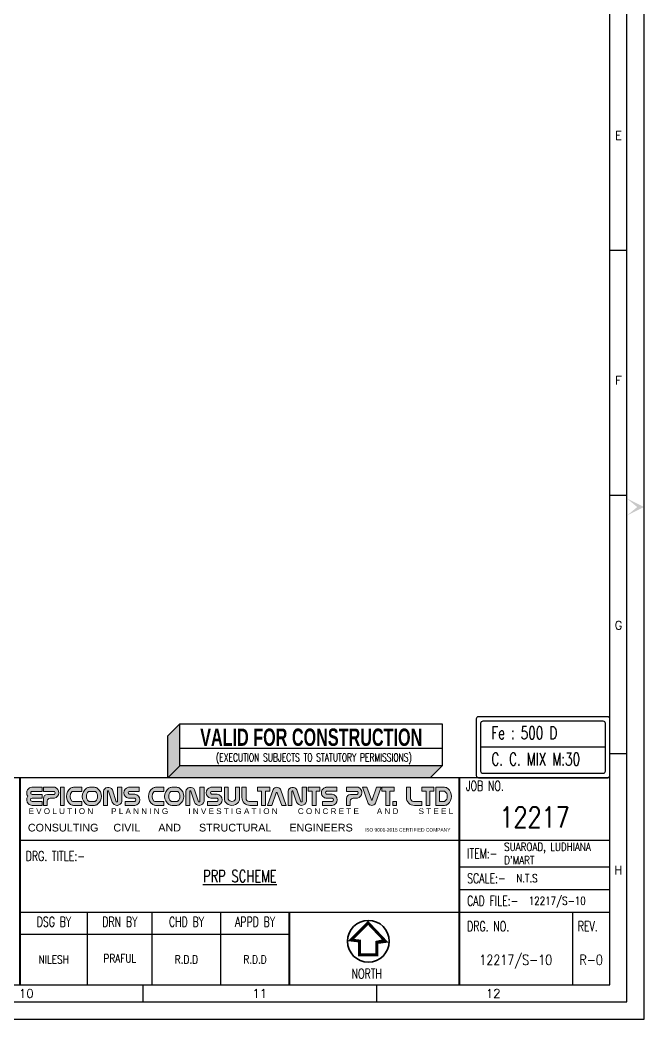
# Model space of a CAD drawing. Extents: x 345615 to 1272425, y -526289 to -156124.
# Drawn here: x 915720 to 943727, y -456493 to -411667 of the extents above; entities that cross this region are included whole.
import ezdxf
from ezdxf.enums import TextEntityAlignment as Align

# ---------------------------------------------------------------- set-up
doc = ezdxf.new("R2010")
doc.units = 0
doc.header["$LTSCALE"] = 500
doc.header["$MEASUREMENT"] = 0
doc.layers.add('00 ECPL LOGO', color=250, linetype='Continuous', lineweight=20)
for name, color, linetype in [('PNA', 10, 'Continuous'), ('S-BEAM NO', 3, 'Continuous'), ('S-TEXT', 2, 'Continuous'), ('S-TITIL', 6, 'Continuous'), ('SCH-LINE', 7, 'Continuous'), ('SCHEDULE LINE-1', 7, 'Continuous'), ('SHEET', 7, 'Continuous'), ('TEXT (SHEET)', 4, 'Continuous'), ('TITLE', 4, 'Continuous')]:
    doc.layers.add(name, color=color, linetype=linetype)
doc.styles.add('ROMANS', font='simplex.shx', dxfattribs={"width": 0.8, "height": 275, "bigfont": 'bigfont.shx'})
doc.styles.add('SEC. TEXT', font='arial.ttf', dxfattribs={"height": 180})
doc.styles.add('style2', font='GOTHICB.TTF')

# ---------------------------------------------------------------- blocks, each defined once
blk = doc.blocks.new('FOLDER')
at = {"layer": 'PNA'}
for points in [[(-1250.000000000007, 2500.000000000011), (-7.275957614183426e-12, 9.094947017729282e-12), (-7.275957614183426e-12, 1000.000000000013)], [(1249.999999999993, 2500.000000000011), (-7.275957614183426e-12, 1.091393642127514e-11), (-7.275957614183426e-12, 1000.000000000013)]]:
    blk.add_solid(points, dxfattribs=at)
blk = doc.blocks.new('zw$C05B')
at = {"layer": '00 ECPL LOGO'}
h = blk.add_hatch(color=7, dxfattribs=at)
h.dxf.hatch_style = 1
h.paths.add_polyline_path([(65392.51987826079, 6561.588618457434), (65392.51987826079, 6679.175238496158), (65098.94859230798, 6679.175238496158, 0.2616358707957879), (64975.55545557756, 6609.862402586383, 0.2858408379366701), (64977.36888699094, 6421.678168490529, 0.3449017254041466), (64998.79958610889, 6203.20891935454, 0.2049917351981788), (65103.32907420117, 6158.473711544764), (65392.51987826079, 6158.473711544764), (65392.51987826079, 6274.080807505525), (65110.44492171239, 6274.080807505525, -1), (65103.88434200687, 6367.335175376211), (65392.51987826079, 6367.335175376211), (65392.51987826079, 6473.492572454154), (65110.44492171239, 6473.492572454154, -1), (65108.5437067817, 6561.588618457434)])
h = blk.add_hatch(color=7, dxfattribs=at)
h.dxf.hatch_style = 1
h.paths.add_polyline_path([(65763.3266403703, 6679.175238496158), (65430.91108610621, 6679.175238496158), (65430.91108610621, 6561.588618457434), (65747.14366980689, 6561.588618457434, -0.4405445300967683), (65747.14366980689, 6473.492572454154), (65546.50373298582, 6473.492572454154, 0.4142135623730951), (65430.91108610621, 6357.899925574544), (65430.91108610621, 6158.473711544764), (65539.16359990882, 6158.473711544764), (65539.16359990882, 6280.640690216213, -0.4142135623730951), (65625.85808506934, 6367.335175376211), (65747.14366980689, 6367.335175376211, 0.7578110330704237)])
h.paths.add_polyline_path([(66033.29326715833, 6679.175238496158), (65920.28700575279, 6679.175238496158), (65920.28700575279, 6158.473711544764), (66033.29326715833, 6158.473711544764)])
h.paths.add_polyline_path([(66537.81182354689, 6679.175238496158), (66299.820405378, 6679.175238496158, 0.1542751128099965), (66216.77729826281, 6652.927552870009, 0.5196721722076539), (66216.77729834383, 6184.721397114045, 0.1542751126342965), (66299.820405378, 6158.473711544764), (66537.81182354689, 6158.473711544764), (66537.81182354689, 6274.080807505525), (66274.77722551941, 6274.080807505525, -0.210355668819247), (66253.46541231032, 6283.462044043583, -0.3887068919456219), (66253.46541250497, 6552.207382131252, -0.2103556662197497), (66274.77722551941, 6561.588618457434), (66537.81182354689, 6561.588618457434)])
h.paths.add_polyline_path([(66903.00905990135, 6679.175238496158), (66755.90835763048, 6679.175238496158, 0.1590184077039844), (66670.68990213796, 6651.369512976496, 0.5079685555607166), (66670.68990213796, 6186.27943706495, 0.1590184077039775), (66755.90835763048, 6158.473711544764), (66903.00905990135, 6158.473711544764, 0.1737914576711908), (66994.79227080848, 6191.369556254824, 0.4723113917507903), (66994.79227096774, 6646.279393654317, 0.1737914580408644)])
h.paths.add_polyline_path([(66913.15236518858, 6561.588618457434, -0.1850521213143653), (66932.46516773663, 6554.187419511669, -0.4458936489019866), (66932.46516773663, 6281.482006450882, -0.1850521213142943), (66913.15236518858, 6274.080807505525), (66749.71082621627, 6274.080807505525, -0.1850521213143657), (66730.39802366868, 6281.482006450882, -0.4458936489019796), (66730.39802366868, 6554.187419511669, -0.1850521213142969), (66749.71082621627, 6561.588618457434)], flags=16)
h.paths.add_polyline_path([(67419.32111821976, 6608.783582569566, 0.7234346587531432), (67165.0897709215, 6561.588618457434), (67165.0897709215, 6158.473711544764), (67277.2868837989, 6158.473711544764), (67277.2868837989, 6561.588618457434, -0.7234346587529217), (67305.79870830197, 6572.984278169111), (67412.43502260977, 6249.284906376852, 0.7240771278037909), (67696.57031219453, 6274.327287902823), (67696.57031219453, 6679.175238496158), (67567.51112195337, 6679.175238496158), (67567.51112195337, 6275.662055800087, -0.7556609249475357), (67532.82559276093, 6264.235598676489)])
h.paths.add_polyline_path([(68193.18522135261, 6679.175238496158), (67880.34817165276, 6679.175238496158, 0.8237132352941078), (67880.34817165276, 6364.763238982763), (68064.68954526447, 6364.763238982763, -0.7132718676577892), (68064.68954526447, 6274.080807505525), (67784.20398760948, 6274.080807505525), (67784.20398760948, 6158.473711544764), (68064.68954526447, 6158.473711544764, 0.9003086005635502), (68064.68954526447, 6481.540710493457), (67902.84539055172, 6481.540710493457, -0.7469314079422107), (67902.84539055172, 6561.588618457434), (68193.18522135261, 6561.588618457434)])
h = blk.add_hatch(color=7, dxfattribs=at)
h.dxf.hatch_style = 1
h.paths.add_polyline_path([(68903.50203642901, 6679.175238496158), (68665.5106182606, 6679.175238496158, 0.1542753947379089), (68582.4673809018, 6652.927461398183, 0.5196718187966388), (68582.4673809018, 6184.721488643088, 0.1542753947378824), (68665.5106182606, 6158.473711544764), (68903.50203642901, 6158.473711544764), (68903.50203642901, 6274.080807505525), (68640.50679071667, 6274.080807505525, -0.210931993460751), (68619.15194865502, 6283.509134317806, -0.3852776021417976), (68618.14335149899, 6551.999303283519, -0.2128946086899093), (68639.64386767522, 6561.588618457434), (68903.50203642901, 6561.588618457434)])
h.paths.add_polyline_path([(69368.55237548565, 6646.279327877332, 0.1737916426148752), (69276.76908444427, 6679.175238496158), (69129.66838217387, 6679.175238496158, 0.1590180554088046), (69044.45008705556, 6651.369630102883, 0.5079689893301759), (69044.45008703228, 6186.279319955851, 0.1590180554609724), (69129.66838217387, 6158.473711544764), (69276.76908444427, 6158.473711544764, 0.1737916426149141), (69368.55237548565, 6191.369622162776, 0.4723111765146373)])
h.paths.add_polyline_path([(69286.91238973197, 6561.588618457434, -0.1850527108791211), (69306.22524129646, 6554.187375475769, -0.4458934349517053), (69306.22524060076, 6281.482049862505, -0.1850527025092473), (69286.91238973197, 6274.080807505525), (69123.47085076012, 6274.080807505525, -0.1850527037449687), (69104.15799978841, 6281.482049954706, -0.4458934353954175), (69104.1579994997, 6554.187375749345, -0.1850527072153554), (69123.47085076012, 6561.588618457434)], flags=16)
h.paths.add_polyline_path([(69536.34287993517, 6561.588618457434), (69536.34287993517, 6158.473711544764), (69648.53999281302, 6158.473711544764), (69648.53999281302, 6561.588618457434, -0.4368608131132649), (69664.91054999223, 6578.752380022896, -0.3197383771048161), (69678.42173763737, 6568.825822860352), (69783.68813162297, 6249.284906376852, 0.7240771278037909), (70067.82342120819, 6274.327287902823), (70067.82342120819, 6679.175238496158), (69938.76423096703, 6679.175238496158), (69938.76423096703, 6275.662055800087, -0.7556609249475357), (69904.07870177506, 6264.235598676489), (69790.57422723295, 6608.783582569566, 0.723434658753143)])
h.paths.add_polyline_path([(70568.67191105895, 6679.175238496158), (70255.8348613591, 6679.175238496158, 0.8237132352941078), (70255.8348613591, 6364.763238982763), (70440.17623497033, 6364.763238982763, -0.7132718676577892), (70440.17623497033, 6274.080807505525), (70159.6906773164, 6274.080807505525), (70159.6906773164, 6158.473711544764), (70440.17623497033, 6158.473711544764, 0.9003086005635502), (70440.17623497033, 6481.540710493457), (70278.33208025759, 6481.540710493457, -0.7469314079422107), (70278.33208025759, 6561.588618457434), (70568.67191105895, 6561.588618457434)])
h.paths.add_polyline_path([(70762.15955285449, 6679.175238496158), (70650.00578721846, 6679.175238496158), (70650.00578721846, 6339.156359531567, 0.1601061359490621), (70678.17413431732, 6253.443590820534, 0.5053025798314036), (71054.06724496605, 6253.443590820534, 0.160106135949047), (71082.23559206491, 6339.156359531567), (71082.23559206491, 6679.175238496158), (70973.08723524911, 6679.175238496158), (70973.08723524911, 6339.607389205485, -0.6213179887655872), (70762.15955285449, 6339.607389205485)])
h.paths.add_polyline_path([(71273.03570482181, 6679.175238496158), (71155.08785776095, 6679.175238496158), (71155.08785776095, 6389.659005304682, 0.4142135623730951), (71386.2731515211, 6158.473711544764), (71605.09003206389, 6158.473711544764), (71605.09003206389, 6274.080807505525), (71359.73018998047, 6274.080807505525, -0.4142135623730951), (71273.03570482181, 6360.775292665581)])
h.paths.add_polyline_path([(71962.31465816591, 6679.175238496158), (71605.09003206389, 6679.175238496158), (71605.09003206389, 6564.391740144347), (71721.43403114984, 6564.391740144347), (71721.43403114984, 6158.473711544764), (71834.15131093783, 6158.473711544764), (71834.15131093783, 6564.391740144347), (71962.31465816591, 6564.391740144347)])
h.paths.add_polyline_path([(72267.60202492867, 6625.259622672806, 0.5392113691825711), (72055.25059134455, 6618.459759522462), (71889.04336912511, 6158.473711544764), (72019.98093987908, 6158.473711544764), (72143.95995119913, 6519.652436511707, -0.7086169242701768), (72171.22402624646, 6519.847788018873), (72301.0878080097, 6158.473711544764), (72426.34688998526, 6158.473711544764)])
h.paths.add_polyline_path([(72739.64607983828, 6608.783582569566, 0.7234346587531455), (72485.41473254003, 6561.588618457434), (72485.41473254003, 6158.473711544764), (72597.61184541881, 6158.473711544764), (72597.61184541881, 6561.588618457434, -0.7234346587541342), (72626.12366992049, 6572.984278169111), (72732.75998422923, 6249.284906376852, 0.7240771278038776), (73016.89527381305, 6274.327287902823), (73016.89527381305, 6679.175238496158), (72887.83608357189, 6679.175238496158), (72887.83608357189, 6275.662055800087, -0.755660924947765), (72853.15055437945, 6264.235598676489)])
h.paths.add_polyline_path([(73403.62492303085, 6679.175238496158), (73062.97339267563, 6679.175238496158), (73062.97339267563, 6564.391740144347), (73179.31739176065, 6564.391740144347), (73179.31739176065, 6158.473711544764), (73292.03467154875, 6158.473711544764), (73292.03467154875, 6564.391740144347), (73403.62492303085, 6564.391740144347)])
h.paths.add_polyline_path([(73887.91476621618, 6679.17522851692), (73596.58004041295, 6679.17522851692, 0.1575684330512956), (73512.02316407766, 6651.849809151376, 0.5115319395077659), (73512.02302128915, 6392.088751418807, 0.1575687150537786), (73596.58002658468, 6364.763238982763), (73759.41909012664, 6364.763229003176, -0.7132718676577892), (73759.41909012664, 6274.08079752617), (73478.93353247363, 6274.08079752617), (73478.93353247363, 6158.473711544764), (73759.41918497765, 6158.473711544764, 0.9003083347794477), (73759.41909012664, 6481.540700513753), (73603.52745846566, 6481.540700513753), (73597.57493541483, 6481.540700513753, -0.7222040061934756), (73597.57496554311, 6564.391740144347), (73887.91476621618, 6564.391740144347)])
h = blk.add_hatch(color=7, dxfattribs=at)
h.dxf.hatch_style = 1
h.paths.add_polyline_path([(74503.66234706435, 6679.175238496158), (74171.24679279886, 6679.175238496158), (74171.24679279886, 6561.588618457434), (74474.00234391866, 6561.588618457434, -0.2704442398320413), (74499.16226110794, 6546.906022777606, -0.2629701555815113), (74499.16226109304, 6488.175168109126, -0.2704442395604956), (74474.00234391866, 6473.492572454154), (74286.8394396794, 6473.492572454154, 0.4142135623730951), (74171.24679279886, 6357.899925574544), (74171.24679279886, 6158.473711544764), (74279.4993066024, 6158.473711544764), (74279.4993066024, 6280.640690216213, -0.4142135623730951), (74366.193791762, 6367.335175376211), (74487.47937650047, 6367.335175376211, 0.7578110330704237)])
h.paths.add_polyline_path([(74756.87431068067, 6679.175238496158), (74631.61522870511, 6679.175238496158), (74790.36009376077, 6212.38932736835, 0.5392113691825723), (75002.7115273457, 6219.189190518809), (75168.91874956526, 6679.175238496158), (75037.98117881222, 6679.175238496158), (74914.00216749124, 6317.996513529331, -0.70861692427021), (74886.7380924439, 6317.801162021817)])
h.paths.add_polyline_path([(75546.76316796802, 6679.175238496158), (75189.53854186554, 6679.175238496158), (75189.53854186554, 6564.391740144347), (75305.88254095148, 6564.391740144347), (75305.88254095148, 6158.473711544764), (75418.59982074052, 6158.473711544764), (75418.59982074052, 6564.391740144347), (75546.76316796802, 6564.391740144347)])
h.paths.add_polyline_path([(76014.14036200522, 6679.175238496158), (75896.19251494575, 6679.175238496158), (75896.19251494575, 6389.659005304682, 0.4142135623730951), (76127.37780870497, 6158.473711544764), (76346.19468924869, 6158.473711544764), (76346.19468924869, 6274.080807505525), (76100.83484716527, 6274.080807505525, -0.4142135623730951), (76014.14036200522, 6360.775292665581)])
h.paths.add_polyline_path([(75610.14406116027, 6274.080807505525), (75503.52429349488, 6274.080807505525), (75503.52429349488, 6158.473711544764), (75610.14406116027, 6158.473711544764)])
h = blk.add_hatch(color=7, dxfattribs=at)
h.dxf.hatch_style = 1
h.paths.add_polyline_path([(76345.96350395586, 6679.175238496158), (76345.96350395586, 6564.391740144347), (76462.30750304041, 6564.391740144347), (76462.30750304041, 6158.473711544764), (76575.02478282899, 6158.473711544764), (76575.02478282899, 6564.391740144347), (76686.61503431015, 6564.391740144347), (76686.61503431015, 6679.175238496158)])
h.paths.add_polyline_path([(76742.69191712793, 6679.175238496158), (76742.69191712793, 6158.473711544764), (76998.00607090862, 6158.473711544764, 0.189445747908787), (77096.38107849797, 6197.13469612773, 0.4357543011908771), (77096.38107849797, 6640.514253913425, 0.1894457479087427), (76998.00607090862, 6679.175238496158)])
h.paths.add_polyline_path([(77000.63690864015, 6564.391740144347, -0.5191120844117068), (77000.63690864015, 6274.080807505525), (76852.63497339177, 6274.080807505525), (76852.63497339177, 6564.391740144347)], flags=16)
at = {"color": 1}
for p, q in [((81764.6663287878, 6956.756659291335), (1967.862005505711, 6956.756659291335)), ((64767.97270256514, 5157.411691630492), (81764.6663287878, 5157.411691630492)), ((64767.97270256514, 3083.16679835465), (81764.6663287878, 3083.16679835465)), ((64767.97270256514, 2450.607426197967), (72521.96851780964, 2450.607426197967))]:
    blk.add_line(p, q, dxfattribs=at)
at = {"color": 5, "linetype": 'ByBlock', "lineweight": -2}
for p, q in [((77437.09936268348, 4382.693719442817), (81764.6663287878, 4382.693719442817)), ((77437.09936268348, 3732.930258898647), (81764.6663287878, 3732.930258898647)), ((66701.19292868813, 983.9310027507017), (66701.19292868813, 3083.16679835465)), ((68566.9768570941, 983.9310027507017), (68566.9768570941, 3083.16679835465)), ((70544.4726874521, 983.9310027507017), (70544.4726874521, 3083.16679835465)), ((80681.65368164051, 3083.16679835465), (80681.65368164051, 983.9310027507017))]:
    blk.add_line(p, q, dxfattribs=at)
blk.add_line((72521.96851780964, 983.9310027507017), (72521.96851780964, 3083.16679835465))
at = {"flags": 128}
blk.add_lwpolyline([(0, -1.746229827404022e-10), (82748.5973315374, -1.746229827404022e-10), (82748.5973315374, 58210.08807497431), (0, 58210.08807497431)], close=True, dxfattribs=at)
at = {"color": 1, "const_width": 56.61238749729356}
for points in [[(64753.91919992585, 983.9310027507017), (64753.91919992585, 6956.756659291335)], [(77419.21814646712, 983.9310027507017), (77419.21814646712, 6956.756659291335)], [(72521.96851780964, 983.9310027507017), (72521.96851780964, 3083.16679835465)]]:
    blk.add_lwpolyline(points, dxfattribs=at)
at = {"layer": '00 ECPL LOGO', "color": 7}
for p, q in [((65392.51987826079, 6679.175238496158), (65098.94859230798, 6679.175238496158)), ((65392.51987826079, 6561.588618457434), (65392.51987826079, 6679.175238496158)), ((65763.3266403703, 6679.175238496158), (65430.91108610621, 6679.175238496158)), ((65430.91108610621, 6679.175238496158), (65430.91108610621, 6561.588618457434)), ((65920.28700575279, 6679.175238496158), (66033.29326715833, 6679.175238496158)), ((65920.28700575279, 6679.175238496158), (65920.28700575279, 6158.473711544764)), ((66033.29326715833, 6679.175238496158), (66033.29326715833, 6158.473711544764)), ((66299.820405378, 6679.175238496158), (66537.81182354689, 6679.175238496158)), ((66537.81182354689, 6561.588618457434), (66537.81182354689, 6679.175238496158)), ((66755.90835763048, 6679.175238496158), (66903.00905990135, 6679.175238496158)), ((67567.51112195337, 6679.175238496158), (67696.57031219453, 6679.175238496158)), ((67696.57031219453, 6679.175238496158), (67567.51112195337, 6679.175238496158)), ((67567.51112195337, 6679.175238496158), (67567.51112195337, 6274.080807505525)), ((67696.57031219453, 6679.175238496158), (67696.57031219453, 6274.080807505525)), ((67880.34817165276, 6679.175238496158), (68193.18522135261, 6679.175238496158)), ((68193.18522135261, 6679.175238496158), (67880.34817165276, 6679.175238496158)), ((68193.18522135261, 6561.588618457434), (68193.18522135261, 6679.175238496158)), ((68903.50203642901, 6679.175238496158), (68665.5106182606, 6679.175238496158)), ((68903.50203642901, 6561.588618457434), (68903.50203642901, 6679.175238496158)), ((69129.66838217387, 6679.175238496158), (69276.76908444427, 6679.175238496158)), ((69938.76423096703, 6679.175238496158), (70067.82342120819, 6679.175238496158)), ((69938.76423096703, 6679.175238496158), (70067.82342120819, 6679.175238496158)), ((70067.82342120819, 6679.175238496158), (69938.76423096703, 6679.175238496158)), ((69938.76423096703, 6679.175238496158), (69938.76423096703, 6274.080807505525)), ((70067.82342120819, 6679.175238496158), (70067.82342120819, 6274.327287902823)), ((70255.8348613591, 6679.175238496158), (70568.67191105895, 6679.175238496158)), ((70255.8348613591, 6679.175238496158), (70568.67191105895, 6679.175238496158)), ((70568.67191105895, 6679.175238496158), (70255.8348613591, 6679.175238496158)), ((70568.67191105895, 6561.588618457434), (70568.67191105895, 6679.175238496158)), ((70650.00578721846, 6679.175238496158), (70762.15955285449, 6679.175238496158)), ((70762.15955285449, 6679.175238496158), (70650.00578721846, 6679.175238496158)), ((70650.00578721846, 6679.175238496158), (70650.00578721846, 6339.156359531567)), ((70762.15955285449, 6679.175238496158), (70762.15955285449, 6339.607389205485)), ((70973.08723524911, 6679.175238496158), (71082.23559206491, 6679.175238496158)), ((71082.23559206491, 6679.175238496158), (70973.08723524911, 6679.175238496158)), ((70973.08723524911, 6679.175238496158), (70973.08723524911, 6339.607389205485)), ((71082.23559206491, 6679.175238496158), (71082.23559206491, 6339.156359531567)), ((71155.08785776095, 6679.175238496158), (71273.03570482181, 6679.175238496158)), ((71273.03570482181, 6679.175238496158), (71155.08785776095, 6679.175238496158)), ((71155.08785776095, 6389.659005304391), (71155.08785776095, 6679.175238496158)), ((71273.03570482181, 6360.775292665581), (71273.03570482181, 6679.175238496158)), ((71605.09003206389, 6679.175238496158), (71962.31465816591, 6679.175238496158)), ((71962.31465816591, 6679.175238496158), (71605.09003206389, 6679.175238496158)), ((71605.09003206389, 6679.175238496158), (71605.09003206389, 6564.391740144347)), ((71962.31465816591, 6679.175238496158), (71962.31465816591, 6564.391740144347)), ((72426.34688998526, 6158.473711544764), (72267.60202492867, 6625.259622672806)), ((72887.83608357189, 6679.175238496158), (73016.89527381305, 6679.175238496158)), ((72887.83608357189, 6679.175238496158), (73016.89527381305, 6679.175238496158)), ((73016.89527381305, 6679.175238496158), (72887.83608357189, 6679.175238496158)), ((72887.83608357189, 6679.175238496158), (73016.89527381305, 6679.175238496158)), ((72887.83608357189, 6679.175238496158), (72887.83608357189, 6274.080807505525)), ((73016.89527381305, 6679.175238496158), (73016.89527381305, 6274.080807505525)), ((73062.97339267563, 6679.175238496158), (73403.62492303085, 6679.175238496158)), ((73403.62492303085, 6679.175238496158), (73062.97339267563, 6679.175238496158)), ((73062.97339267563, 6679.175238496158), (73403.62492303085, 6679.175238496158)), ((73062.97339267563, 6679.175238496158), (73403.62492303085, 6679.175238496158)), ((73403.62492303085, 6679.175238496158), (73062.97339267563, 6679.175238496158)), ((73062.97339267563, 6679.175238496158), (73062.97339267563, 6564.391740144347)), ((73403.62492303085, 6679.175238496158), (73403.62492303085, 6564.391740144347)), ((73575.07771651493, 6679.17522851692), (73887.91476621618, 6679.17522851692)), ((73575.07771651493, 6679.17522851692), (73887.91476621618, 6679.17522851692)), ((73887.91476621618, 6679.17522851692), (73596.58004041295, 6679.17522851692)), ((73887.91476621618, 6561.588608478021), (73887.91476621618, 6679.17522851692)), ((74503.66234706435, 6679.175238496158), (74171.24679279886, 6679.175238496158)), ((74171.24679279886, 6679.175238496158), (74171.24679279886, 6561.588618457434)), ((74756.87431068067, 6679.175238496158), (74631.61522870511, 6679.175238496158)), ((74756.87431068067, 6679.175238496158), (74631.61522870511, 6679.175238496158)), ((74631.61522870511, 6679.175238496158), (74790.36009376077, 6212.38932736835)), ((74756.87431068067, 6679.175238496158), (74886.7380924439, 6317.801162021817)), ((75037.98117881222, 6679.175238496158), (74914.00216749124, 6317.996513529331)), ((75168.91874956526, 6679.175238496158), (75002.7115273457, 6219.189190518809)), ((75168.91874956526, 6679.175238496158), (75037.98117881222, 6679.175238496158)), ((75095.64746052388, 6679.175238496158), (75037.98117881222, 6679.175238496158)), ((75168.91874956526, 6679.175238496158), (75037.98117881222, 6679.175238496158)), ((75189.53854186554, 6679.175238496158), (75546.76316796802, 6679.175238496158)), ((75546.76316796802, 6679.175238496158), (75189.53854186554, 6679.175238496158)), ((75189.53854186554, 6679.175238496158), (75546.76316796802, 6679.175238496158)), ((75189.53854186554, 6679.175238496158), (75546.76316796802, 6679.175238496158)), ((75189.53854186554, 6679.175238496158), (75546.76316796802, 6679.175238496158)), ((75189.53854186554, 6679.175238496158), (75189.53854186554, 6564.391740144347)), ((75546.76316796802, 6679.175238496158), (75546.76316796802, 6564.391740144347)), ((75896.19251494575, 6679.175238496158), (76014.14036200522, 6679.175238496158)), ((76014.14036200522, 6679.175238496158), (75896.19251494575, 6679.175238496158)), ((75896.19251494575, 6389.659005304391), (75896.19251494575, 6679.175238496158)), ((76014.14036200522, 6360.775292665581), (76014.14036200522, 6679.175238496158)), ((76345.96350395586, 6679.175238496158), (76686.61503431015, 6679.175238496158)), ((76686.61503431015, 6679.175238496158), (76345.96350395586, 6679.175238496158)), ((76345.96350395586, 6679.175238496158), (76345.96350395586, 6564.391740144347)), ((76686.61503431015, 6679.175238496158), (76686.61503431015, 6564.391740144347)), ((76742.69191712793, 6679.175238496158), (76998.00607090862, 6679.175238496158)), ((76742.69191712793, 6679.175238496158), (76742.69191712793, 6158.473711544764)), ((65103.88434200687, 6367.335175375803), (65392.51987826079, 6367.335175375803)), ((65110.44492171239, 6561.588618457434), (65392.51987826079, 6561.588618457434)), ((65392.51987826079, 6473.492572454154), (65110.44492171239, 6473.492572454154)), ((65392.51987826079, 6367.335175375803), (65392.51987826079, 6473.492572454154)), ((65747.14366980689, 6561.588618457434), (65430.91108610621, 6561.588618457434)), ((65430.91108610621, 6357.899925574544), (65430.91108610621, 6158.473711544764)), ((65747.14366980689, 6473.492572454154), (65546.50373298582, 6473.492572454154)), ((65625.85808506934, 6367.335175375803), (65747.14366980689, 6367.335175375803)), ((66274.77722551941, 6561.588618457434), (66537.81182354689, 6561.588618457434)), ((66749.71082621627, 6561.588618457434), (66913.15236518858, 6561.588618457434)), ((67165.0897709215, 6561.588618457434), (67165.0897709215, 6158.473711544764)), ((67277.2868837989, 6561.588618457434), (67277.2868837989, 6158.473711544764)), ((67305.79870830197, 6572.984278169111), (67412.43502260977, 6249.284906376852)), ((67419.32111821976, 6608.783582569566), (67532.82559276093, 6264.235598676489)), ((67696.51251587085, 6561.588618457434), (67696.57031219453, 6561.588618457434)), ((68064.68954526447, 6364.763238982763), (67880.34817165276, 6364.763238982763)), ((67902.84539055172, 6561.588618457434), (68193.18522135261, 6561.588618457434)), ((68064.68954526447, 6481.540710493457), (67902.84539055172, 6481.540710493457)), ((68639.64386767522, 6561.588618457434), (68903.50203642901, 6561.588618457434)), ((69123.47085076012, 6561.588618457434), (69286.91238973197, 6561.588618457434)), ((69536.34287993517, 6561.588618457434), (69536.34287993517, 6158.473711544764)), ((69648.53999281302, 6561.588618457434), (69648.53999281302, 6158.473711544764)), ((69678.42173763737, 6568.825822860352), (69783.68813162297, 6249.284906376852)), ((69790.57422723295, 6608.783582569566), (69904.07870177506, 6264.235598676489)), ((70067.76562488545, 6561.588618457434), (70067.82342120819, 6561.588618457434)), ((70440.17623497033, 6364.763238982763), (70255.8348613591, 6364.763238982763)), ((70278.33208025759, 6561.588618457434), (70568.67191105895, 6561.588618457434)), ((70440.17623497033, 6481.540710493457), (70278.33208025759, 6481.540710493457)), ((71605.09003206389, 6564.391740144347), (71721.43403114984, 6564.391740144347)), ((71721.43403114984, 6158.473711544764), (71721.43403114984, 6564.391740144347)), ((71834.15131093783, 6158.473711544764), (71834.15131093783, 6564.391740144347)), ((71834.15131093783, 6564.391740144347), (71962.31465816591, 6564.391740144347)), ((71889.04336912511, 6158.473711544764), (72055.25059134455, 6618.459759522462)), ((72019.98093987908, 6158.473711544764), (72143.95995119913, 6519.652436511475)), ((72301.0878080097, 6158.473711544764), (72171.22402624646, 6519.847788018873)), ((72485.41473254003, 6561.588618457434), (72485.41473254003, 6158.473711544764)), ((72597.61184541881, 6561.588618457434), (72597.61184541881, 6158.473711544764)), ((72626.12366992049, 6572.984278169111), (72732.75998422923, 6249.284906376852)), ((72739.64607983828, 6608.783582569566), (72853.15055437945, 6264.235598676489)), ((73016.83747749077, 6561.588618457434), (73016.89527381305, 6561.588618457434)), ((73062.97339267563, 6564.391740144347), (73179.31739176065, 6564.391740144347)), ((73062.97339267563, 6564.391740144347), (73179.31739176065, 6564.391740144347)), ((73179.31739176065, 6158.473711544764), (73179.31739176065, 6564.391740144347)), ((73292.03467154875, 6158.473711544764), (73292.03467154875, 6564.391740144347)), ((73292.03467154875, 6564.391740144347), (73403.62492303085, 6564.391740144347)), ((73292.03467154875, 6564.391740144347), (73403.62492303085, 6564.391740144347)), ((73759.41909012664, 6364.763229003176), (73575.07771651493, 6364.763229003176)), ((73596.58002658468, 6364.763238982763), (73746.97843150701, 6364.763238982763)), ((73597.57493541483, 6564.391740144347), (73887.91476621618, 6564.391740144347)), ((73759.41909012664, 6481.540700513753), (73597.57493541483, 6481.540700513753)), ((73603.52745846566, 6481.540700513753), (73759.41909012664, 6481.540700513753)), ((74474.00234391866, 6561.588618457434), (74171.24679279886, 6561.588618457434)), ((74171.24679279886, 6357.899925574544), (74171.24679279886, 6158.473711544764)), ((74474.00234391866, 6473.492572454154), (74286.8394396794, 6473.492572454154)), ((74366.193791762, 6367.335175375803), (74487.47937650047, 6367.335175375803)), ((75189.53854186554, 6564.391740144347), (75305.88254095148, 6564.391740144347)), ((75189.53854186554, 6564.391740144347), (75305.88254095148, 6564.391740144347)), ((75305.88254095148, 6158.473711544764), (75305.88254095148, 6564.391740144347)), ((75418.59982074052, 6158.473711544764), (75418.59982074052, 6564.391740144347)), ((75418.59982074052, 6564.391740144347), (75546.76316796802, 6564.391740144347)), ((75418.59982074052, 6564.391740144347), (75546.76316796802, 6564.391740144347)), ((76345.96350395586, 6564.391740144347), (76462.30750304041, 6564.391740144347)), ((76462.30750304041, 6564.391740144347), (76345.96350395586, 6564.391740144347)), ((76462.30750304041, 6158.473711544764), (76462.30750304041, 6564.391740144347)), ((76575.02478282899, 6158.473711544764), (76575.02478282899, 6564.391740144347)), ((76575.02478282899, 6564.391740144347), (76686.61503431015, 6564.391740144347)), ((76575.02478282899, 6564.391740144347), (76686.61503431015, 6564.391740144347)), ((76686.61503431015, 6564.391740144347), (76575.02478282899, 6564.391740144347)), ((76852.63497339177, 6564.391740144347), (76852.63497339177, 6274.080807505525)), ((76852.63497339177, 6564.391740144347), (76991.03787299618, 6564.391740144347)), ((65103.32907420117, 6158.473711544764), (65392.51987826079, 6158.473711544764)), ((65392.51987826079, 6274.080807505525), (65103.88434200687, 6274.080807505525)), ((65392.51987826079, 6158.473711544764), (65392.51987826079, 6274.080807505525)), ((65430.91108610621, 6158.473711544764), (65539.16359990882, 6158.473711544764)), ((65539.16359990882, 6280.640690216213), (65539.16359990882, 6158.473711544764)), ((65920.28700575279, 6158.473711544764), (66033.29326715833, 6158.473711544764)), ((66274.77722551941, 6274.080807505525), (66537.81182354689, 6274.080807505525)), ((66299.820405378, 6158.473711544764), (66537.81182354689, 6158.473711544764)), ((66537.81182354689, 6158.473711544764), (66537.81182354689, 6274.080807505525)), ((66749.71082621627, 6274.080807505525), (66913.15236518858, 6274.080807505525)), ((66903.00905990135, 6158.473711544764), (66755.90835763048, 6158.473711544764)), ((67165.0897709215, 6158.473711544764), (67277.2868837989, 6158.473711544764)), ((67544.5092854104, 6158.473711544764), (67567.51112195337, 6158.473711544764)), ((67567.51112195337, 6159.338104793162), (67567.51112195337, 6158.473711544764)), ((67696.51251587085, 6274.080807505525), (67696.57031219453, 6274.080807505525)), ((67784.20398760948, 6158.473711544764), (67784.20398760948, 6274.080807505525)), ((67784.20398760948, 6274.080807505525), (68064.68954526447, 6274.080807505525)), ((67784.20398760948, 6158.473711544764), (68064.68954526447, 6158.473711544764)), ((67784.20398760948, 6158.473711544764), (68064.68954526447, 6158.473711544764)), ((68640.50679071667, 6274.080807505525), (68903.50203642901, 6274.080807505525)), ((68665.5106182606, 6158.473711544764), (68903.50203642901, 6158.473711544764)), ((68903.50203642901, 6158.473711544764), (68903.50203642901, 6274.080807505525)), ((69123.47085076012, 6274.080807505525), (69286.91238973197, 6274.080807505525)), ((69129.66838217387, 6158.473711544764), (69276.76908444427, 6158.473711544764)), ((69536.34287993517, 6158.473711544764), (69648.53999281302, 6158.473711544764)), ((69536.34287993517, 6158.473711544764), (69648.53999281302, 6158.473711544764)), ((69536.34287993517, 6158.473711544764), (69648.53999281302, 6158.473711544764)), ((70159.6906773164, 6158.473711544764), (70159.6906773164, 6274.080807505525)), ((70159.6906773164, 6274.080807505525), (70440.17623497033, 6274.080807505525)), ((70159.6906773164, 6274.080807505525), (70440.17623497033, 6274.080807505525)), ((70159.6906773164, 6158.473711544764), (70440.17623497033, 6158.473711544764)), ((70159.6906773164, 6158.473711544764), (70440.17623497033, 6158.473711544764)), ((70159.6906773164, 6158.473711544764), (70440.17623497033, 6158.473711544764)), ((71359.73018998047, 6274.080807505525), (71605.09003206389, 6274.080807505525)), ((71386.2731515211, 6158.473711544764), (71605.09003206389, 6158.473711544764)), ((71386.2731515211, 6158.473711544764), (71605.09003206389, 6158.473711544764)), ((71605.09003206389, 6274.080807505525), (71605.09003206389, 6158.473711544764)), ((71721.43403114984, 6158.473711544764), (71834.15131093783, 6158.473711544764)), ((71721.43403114984, 6158.473711544764), (71834.15131093783, 6158.473711544764)), ((71889.04336912511, 6158.473711544764), (72019.98093987908, 6158.473711544764)), ((71962.31465816591, 6158.473711544764), (72019.98093987908, 6158.473711544764)), ((72301.0878080097, 6158.473711544764), (72426.34688998526, 6158.473711544764)), ((72301.0878080097, 6158.473711544764), (72426.34688998526, 6158.473711544764)), ((72485.41473254003, 6158.473711544764), (72597.61184541881, 6158.473711544764)), ((72485.41473254003, 6158.473711544764), (72597.61184541881, 6158.473711544764)), ((72485.41473254003, 6158.473711544764), (72597.61184541881, 6158.473711544764)), ((73016.83747749077, 6274.080807505525), (73016.89527381305, 6274.080807505525)), ((73179.31739176065, 6158.473711544764), (73292.03467154875, 6158.473711544764)), ((73179.31739176065, 6158.473711544764), (73292.03467154875, 6158.473711544764)), ((73179.31739176065, 6158.473711544764), (73292.03467154875, 6158.473711544764)), ((73179.31739176065, 6158.473711544764), (73292.03467154875, 6158.473711544764)), ((73478.93353247363, 6158.47370156541), (73478.93353247363, 6274.080797525821)), ((73478.93353247363, 6274.080797525821), (73759.41909012664, 6274.080797525821)), ((73478.93353247363, 6274.080797525821), (73759.41909012664, 6274.080797525821)), ((73478.93353247363, 6274.080807505525), (73759.4191191066, 6274.080807505525)), ((73478.93353247363, 6158.47370156541), (73759.41909012664, 6158.47370156541)), ((73478.93353247363, 6158.47370156541), (73759.41909012664, 6158.47370156541)), ((73478.93353247363, 6158.47370156541), (73759.41909012664, 6158.47370156541)), ((73478.93353247363, 6158.473711544764), (73759.41918497765, 6158.473711544764)), ((73478.93353247363, 6158.473711544764), (73759.41918497765, 6158.473711544764)), ((74171.24679279886, 6158.473711544764), (74279.4993066024, 6158.473711544764)), ((74279.4993066024, 6280.640690216213), (74279.4993066024, 6158.473711544764)), ((75305.88254095148, 6158.473711544764), (75418.59982074052, 6158.473711544764)), ((75305.88254095148, 6158.473711544764), (75418.59982074052, 6158.473711544764)), ((75305.88254095148, 6158.473711544764), (75418.59982074052, 6158.473711544764)), ((76100.83484716527, 6274.080807505525), (76346.19468924869, 6274.080807505525)), ((76127.37780870497, 6158.473711544764), (76346.19468924869, 6158.473711544764)), ((76127.37780870497, 6158.473711544764), (76346.19468924869, 6158.473711544764)), ((76346.19468924869, 6274.080807505525), (76346.19468924869, 6158.473711544764)), ((76462.30750304041, 6158.473711544764), (76575.02478282899, 6158.473711544764)), ((76462.30750304041, 6158.473711544764), (76575.02478282899, 6158.473711544764)), ((76462.30750304041, 6158.473711544764), (76575.02478282899, 6158.473711544764)), ((76462.30750304041, 6158.473711544764), (76575.02478282899, 6158.473711544764)), ((76479.212927646, 6158.473711544764), (76575.02478282899, 6158.473711544764)), ((76479.212927646, 6158.473711544764), (76575.02478282899, 6158.473711544764)), ((76479.212927646, 6158.473711544764), (76575.02478282899, 6158.473711544764)), ((76479.212927646, 6158.473711544764), (76575.02478282899, 6158.473711544764)), ((76742.69191712793, 6158.473711544764), (76998.00607090862, 6158.473711544764)), ((76852.63497339177, 6274.080807505525), (76991.03787299618, 6274.080807505525))]:
    blk.add_line(p, q, dxfattribs=at)
blk.add_lwpolyline([(75503.52429349488, 6274.080807505525), (75610.14406116027, 6274.080807505525), (75610.14406116027, 6158.473711544764), (75503.52429349488, 6158.473711544764)], close=True, dxfattribs=at)
for centre, radius, start, end in [((65098.94859230798, 6534.684429896122), 144.4908085999032, 90, 148.6479732789506), ((65711.43884367635, 6525.528020798578), 162.1721645413569, 282.7187938524193, 71.3397959751946), ((66381.18998471787, 6418.824475020869), 286.0695414160286, 125.08074311479, 234.91925688521), ((66299.820405378, 6534.684429896122), 144.4908085999032, 90, 125.08074311479), ((66840.5241983817, 6418.824475020869), 287.9598632767761, 126.1417248617169, 233.8582751382831), ((66755.90835763048, 6534.684429896122), 144.4908085999032, 90, 126.1417248617169), ((66903.00905990135, 6534.684429896122), 144.4908085999032, 50.56377908219961, 90), ((66807.71789381141, 6418.824475020869), 294.503926288719, 309.4362209178004, 50.56377908219961), ((67299.97916529002, 6543.310372260981), 136.1221620350759, 28.74999001501651, 172.2831131457912), ((67911.02703990368, 6521.969238739344), 160.1715309181313, 101.0425293526381, 258.9574706473619), ((68746.88019760093, 6418.824475020869), 286.0695414160286, 125.08074311479, 234.91925688521), ((68665.5106182606, 6534.684429896122), 144.4908085999032, 90, 125.08074311479), ((69214.28422292508, 6418.824475020869), 287.9598632767761, 126.1417248617169, 233.8582751382831), ((69129.66838217387, 6534.684429896122), 144.4908085999032, 90, 126.1417248617169), ((69276.76908444427, 6534.684429896122), 144.4908085999032, 50.56377908219961, 90), ((69181.4779183548, 6418.824475020869), 294.503926288719, 309.4362209178004, 50.56377908219961), ((69671.23227430321, 6543.310372260981), 136.1221620350759, 28.74999001501651, 172.2831131457912), ((70286.51372960955, 6521.969238739344), 160.1715309181313, 101.0425293526381, 258.9574706473619), ((72163.66235632217, 6552.030633178656), 127.1453483709266, 35.16598239304257, 148.502185918028), ((72620.30412690854, 6543.310372260981), 136.1221620350759, 28.74999001501651, 172.2831131457912), ((73605.75658476586, 6521.969228759874), 160.1715309181313, 125.8179567662391, 234.1819807765391), ((73596.58004041295, 6534.684419917292), 144.4908085999032, 90, 125.8179567662391), ((74451.77455036901, 6525.528020798578), 162.1721645413569, 282.7187938524193, 71.3397959751946), ((76998.00607090862, 6534.684429896122), 144.4908085999032, 47.09074331525468, 90), ((76890.30747038359, 6418.824475020869), 302.6758827965912, 312.9092566847453, 47.09074331525468), ((65127.60278977454, 6517.226747322944), 178.0442542243146, 148.6479732789506, 212.4563104920765), ((65127.60278977454, 6326.129589657532), 178.0442542243145, 147.5436895079235, 223.6612391654752), ((65107.1646318594, 6320.707991440664), 46.74242808459584, 94.02421083518736, 265.9757891648126), ((65109.49431424681, 6517.54059545591), 44.05827941385276, 88.76368251155093, 271.2363174884491), ((65546.50373298582, 6357.899925574544), 115.5926468799226, 90, 180), ((65625.85808506934, 6280.640690216213), 86.69448515994192, 90, 180), ((65706.85352540063, 6517.54059545591), 59.69526000173634, 312.4487438700475, 47.55125612995247), ((66400.19537178706, 6417.834712982061), 198.9615419253326, 137.517092943533, 222.482907056467), ((66274.77722551941, 6532.690456737415), 28.89816171998065, 90, 137.517092943533), ((66852.89685877087, 6417.834712982061), 183.2976409550665, 131.9364227072348, 228.0635772927652), ((66749.71082621627, 6532.690456737415), 28.89816171998065, 90, 131.9364227072348), ((66913.15236518858, 6532.690456737415), 28.89816171998065, 48.06357729276527, 90), ((66809.96633263491, 6417.834712982061), 183.2976409550665, 311.9364227072347, 48.06357729276527), ((67293.41983267281, 6562.59012180788), 16.16400471146861, 40.01913360706257, 183.5522566007071), ((67914.69007172622, 6521.564664475154), 41.73982947363774, 106.4855827562821, 253.5144172437179), ((68047.69447229477, 6320.007211019169), 162.4250718259395, 276.0060404437134, 83.99395955628663), ((68049.07588737179, 6319.42202324426), 47.95427152456423, 289.0016101894927, 70.99838981050735), ((68767.00548411347, 6418.311532650026), 200.0808700092078, 138.0741205078352, 222.3563465782036), ((68639.64386767522, 6532.690456737415), 28.89816171998065, 90, 138.0741205078352), ((69226.65688331425, 6417.834712982061), 183.2976409550665, 131.9364227072348, 228.0635772927652), ((69123.47085076012, 6532.690456737415), 28.89816171998065, 90, 131.9364227072348), ((69286.91238973197, 6532.690456737415), 28.89816171998065, 48.06357729276527, 90), ((69183.72635717783, 6417.834712982061), 183.2976409550665, 311.9364227072347, 48.06357729276527), ((69664.67294168659, 6562.59012180788), 16.16400471146861, 89.15773061841948, 183.5522566007071), ((69664.69815079542, 6564.304860364413), 14.44908085999049, 18.23343845805702, 89.15773061841948), ((70290.17676143255, 6521.564664475154), 41.73982947363774, 106.4855827562821, 253.5144172437179), ((70423.18116200063, 6320.007211019169), 162.4250718259395, 276.0060404437134, 83.99395955628663), ((70424.56257707765, 6319.42202324426), 47.95427152456423, 289.0016101894927, 70.99838981050735), ((70794.49659581902, 6339.156359531567), 144.4908085999032, 180, 216.3848248141678), ((70867.62339405157, 6391.715165268281), 117.634357762642, 206.2931444114596, 333.7068555885404), ((70937.74478346528, 6339.156359531567), 144.4908085999032, 323.6151751858322, 0), ((71386.2731515211, 6389.659005304391), 231.1852937598452, 180, 270), ((71359.73018998047, 6360.775292665581), 86.69448515994192, 180, 270), ((72157.62630137475, 6514.961294797598), 14.44908085999031, 19.76646289618312, 161.0545902172406), ((72613.74479429144, 6562.59012180788), 16.16400471146861, 40.01913360706257, 183.5522566007071), ((73596.58002658468, 6509.254047582392), 144.4908085999032, 234.1819807765391, 270), ((73611.29604169121, 6522.966215339315), 43.63876758129707, 108.3260868964831, 238.1957212417239), ((73603.52745846566, 6510.438862234238), 28.89816171998065, 238.1957212417239, 270), ((73742.42401715787, 6320.007201039756), 162.4250718259395, 276.0060404437134, 83.99395955628663), ((73743.80543223489, 6319.422013264499), 47.95427152456423, 289.0016101894927, 70.99838981050735), ((74286.8394396794, 6357.899925574544), 115.5926468799226, 90, 180), ((74366.193791762, 6280.640690216213), 86.69448515994192, 90, 180), ((74474.00234391866, 6532.690456737415), 28.89816171998065, 29.46718208810271, 90), ((74474.00234391866, 6502.390734174172), 28.89816171998065, 270, 330.5328179118973), ((74447.18923209375, 6517.54059545591), 59.69526000173634, 330.5328179118973, 29.46718208810271), ((76127.37780870497, 6389.659005304391), 231.1852937598452, 180, 270), ((76100.83484716527, 6360.775292665581), 86.69448515994192, 180, 270), ((76991.03787299618, 6535.493578424735), 28.89816171998065, 51.48157799913125, 90), ((76898.5015912354, 6419.236273825052), 177.487274089819, 308.5184220008687, 51.48157799913125), ((65103.32907420117, 6302.964520144393), 144.4908085999032, 223.6612391654752, 270), ((66299.820405378, 6302.964520144393), 144.4908085999032, 234.91925688521, 270), ((66274.77722551941, 6302.978969226009), 28.89816171998065, 222.482907056467, 270), ((66755.90835763048, 6302.964520144393), 144.4908085999032, 233.8582751382831, 270), ((66749.71082621627, 6302.978969226009), 28.89816171998065, 228.0635772927652, 270), ((66903.00905990135, 6302.964520144393), 144.4908085999032, 270, 309.4362209178004), ((66913.15236518858, 6302.978969225311), 28.89816171998065, 270, 311.9364227072347), ((67550.38951122761, 6308.47469452431), 150.1161948308348, 203.2218972845603, 346.7550203543477), ((67548.54670332326, 6274.87143165298), 18.98089198295286, 214.0796055166056, 357.6127288291272), ((68665.5106182606, 6302.964520144393), 144.4908085999032, 234.91925688521, 270), ((68640.50679071667, 6302.978969226009), 28.89816171998065, 222.3563465782036, 270), ((69129.66838217387, 6302.964520144393), 144.4908085999032, 233.8582751382831, 270), ((69123.47085076012, 6302.978969226009), 28.89816171998065, 228.0635772927652, 270), ((69276.76908444427, 6302.964520144393), 144.4908085999032, 270, 309.4362209178004), ((69286.91238973197, 6302.978969226009), 28.89816171998065, 270, 311.9364227072347), ((69921.6426202408, 6308.47469452431), 150.1161948308348, 203.2218972845603, 346.8516478838337), ((69919.79981233785, 6274.87143165298), 18.98089198295286, 214.0796055166056, 357.6127288291272), ((70866.12068964157, 6391.932919696497), 233.4592081517156, 216.3848248141678, 323.6151751858322), ((72870.71447284613, 6308.47469452431), 150.1161948308348, 203.2218972845603, 346.7550203543477), ((72868.87166494364, 6274.87143165298), 18.98089198295286, 214.0796055166056, 357.6127288291272), ((74894.2997623682, 6285.61831686215), 127.1453483709266, 215.1659823930425, 328.502185918028), ((74900.33581731655, 6322.687655243848), 14.44908085999031, 199.7664628961831, 341.0545902172407), ((76991.03787299618, 6302.978969226009), 28.89816171998065, 270, 308.5184220008687), ((76998.00607090862, 6302.964520144393), 144.4908085999032, 270, 312.9092566847453)]:
    blk.add_arc(centre, radius, start, end, dxfattribs=at)
at = {"layer": 'PNA'}
for p, q in [((81764.6663287878, 22163.04583701224), (82256.6318301633, 22163.04583701224)), ((81764.6663287878, 15103.34089225845), (82256.6318301633, 15103.34089225845)), ((81764.6663287878, 7650.063546403369), (82256.6318301633, 7650.063546403369)), ((68301.21044111531, 983.9310027507017), (68301.21044111531, 491.965501373983)), ((75032.93838495063, 983.9310027507017), (75032.93838495063, 491.965501373983))]:
    blk.add_line(p, q, dxfattribs=at)
at = {"layer": 'PNA', "color": 1}
for points in [[(983.9310027523898, 491.965501373983), (82256.6318301633, 491.965501373983), (82256.6318301633, 57718.12257359771), (983.9310027523898, 57718.12257359771)], [(1967.862005505711, 983.9310027507017), (81764.6663287878, 983.9310027507017), (81764.6663287878, 57226.1570722207), (1967.862005505711, 57226.1570722207)]]:
    blk.add_lwpolyline(points, close=True, dxfattribs=at)
at = {"layer": 'PNA', "xscale": 0.1967862005670764, "yscale": 0.1967862005670764, "zscale": 0.1967862005670764, "rotation": 90}
blk.add_blockref('FOLDER', (82748.5973315402, 14758.96504129423), dxfattribs=at)
at = {"layer": '00 ECPL LOGO', "color": 7, "attachment_point": 1, "style": 'SEC. TEXT'}
for s, insert, char_height, width in [('E V O L U T I O N        P L A N N I N G         I N V E S T I G A T I O N         C O N C R E T E        A N D         S T E E L', (65003.20273210155, 6075.34339638619), 166.7201637691191, 495161.395917994), ('CONSULTING     CIVIL      AND      STRUCTURAL      ENGINEERS', (64982.21155201504, 5628.096400539274), 222.2935516921588, 551024.8387912775), ('ISO 9001-2015 CERTIFIED COMPANY', (74697.30003700778, 5503.12830324925), 100.0320982614715, 482697.6656203006)]:
    blk.add_mtext(s, dxfattribs=dict(at, insert=insert, char_height=char_height, width=width))
at = {"layer": 'PNA', "style": 'ROMANS'}
for s, p in [('E', (82010.64907947509, 25469.78395836271)), ('F', (82010.64907947509, 18410.07901360875)), ('G', (82010.64907947509, 11350.37406885484)), ('H', (82010.64907947509, 4290.669124100881)), ('10', (64936.166411696, 737.9482520621968)), ('11', (71667.89435553271, 737.9482520621968)), ('12', (78399.62229936896, 737.9482520621968))]:
    blk.add_text(s, height=245.9827506882796, dxfattribs=at).set_placement(p, align=Align.MIDDLE)
at = {"layer": 'TEXT (SHEET)', "color": 4, "style": 'ROMANS', "width": 0.7}
for s, p in [('JOB NO.', (77610.56094768876, 6579.451264980249)), ('NORTH', (74317.8709352701, 1166.032874477562))]:
    blk.add_text(s, height=283.061937486468, dxfattribs=at).set_placement(p)
for s, p in [('ITEM:-', (77648.06350907311, 4770.05270553648)), ('DRG. TITLE:-', (64919.88737979438, 4699.006089898874)), ('SCALE:-', (77648.06350907311, 4057.811989170557)), ('CAD FILE:-', (77648.06350907311, 3408.048528626387)), ('DRG. NO. ', (77648.06350907311, 2674.713326014404)), ('REV.', (80837.81918427115, 2674.713326014404))]:
    blk.add_text(s, height=283.061937486468, dxfattribs=at).set_placement(p, align=Align.MIDDLE_LEFT)
for s, p in [('DSG BY', (65734.58281562664, 2802.214785486227)), ('DRN BY', (67634.08489289088, 2802.214785486227)), ('CHD BY', (69555.72477227356, 2802.214785486227)), ('APPD BY', (71533.2206026311, 2802.214785486227))]:
    blk.add_text(s, height=283.061937486468, dxfattribs=at).set_placement(p, align=Align.MIDDLE_CENTER)
blk = doc.blocks.new('VFC')
at = {"linetype": 'Continuous'}
for points in [[(-4.656612873077393e-10, 4.656612873077393e-10), (307.5950214955956, 307.5950214951299), (307.5950214955956, 1400.985853344202), (-4.656612873077393e-10, 1093.390831848141)], [(6829.673098655883, 0.7733821203000844), (7135.721355913673, 306.8216393748298), (307.5950214955956, 307.5950214951299), (-4.656612873077393e-10, 4.656612873077393e-10)]]:
    blk.add_hatch(color=253, dxfattribs=at).paths.add_polyline_path(points)
at = {"color": 1}
for p, q in [((307.5950214955956, 1400.985853344202), (-4.656612873077393e-10, 1093.390831848141)), ((307.5950214955956, 307.5950214960612), (-4.656612873077393e-10, 0)), ((7136.494738033507, 307.5950214960612), (6828.899716537446, 0))]:
    blk.add_line(p, q, dxfattribs=at)
blk.add_lwpolyline([(307.5950214955956, 1400.985853344202), (7136.494738032576, 1400.985853344202), (7136.494738032576, 307.5950214951299), (307.5950214955956, 307.5950214951299)], close=True, dxfattribs=at)
blk.add_lwpolyline([(6828.899716537446, 0), (-4.656612873077393e-10, 0), (-4.656612873077393e-10, 1093.390831848141)], dxfattribs=at)
at = {"layer": 'SCH-LINE', "color": 252}
blk.add_line((7136.494738032576, 757.6530085271224), (307.5950214955956, 757.6530085271224), dxfattribs=at)
at = {"layer": 'S-TEXT', "style": 'ROMANS', "width": 0.7}
blk.add_text('(EXECUTION SUBJECTS TO STATUTORY PERMISSIONS)', height=205.22955305564, dxfattribs=at).set_placement((3799.062792855315, 526.1481683650054), align=Align.MIDDLE_CENTER)
at = {"layer": 'S-TITIL', "style": 'style2', "width": 0.7}
blk.add_text('VALID FOR CONSTRUCTION', height=450, dxfattribs=at).set_placement((3728.926540284418, 1053.511103279423), align=Align.MIDDLE_CENTER)

msp = doc.modelspace()

# ---------------------------------------------------------------- linework, layer by layer
at = {"layer": 'SCHEDULE LINE-1', "color": 2}
msp.add_line((941995.2624051728, -444297.5352481496), (936395.262405184, -444297.5352481496), dxfattribs=at)
for points in [[(942095.2624051728, -442930.6239211284), (936295.262405184, -442930.6239211284, 0.4142135623730951), (936195.2624051728, -443030.6239211289), (936195.2624051728, -445564.4465751703, 0.4142135623730951), (936295.262405184, -445664.4465751713), (942095.2624051728, -445664.4465751713, 0.4142135623730951), (942195.2624051728, -445564.4465751703), (942195.2624051728, -443030.6239211289, 0.4142135623730951)], [(941895.2624051728, -443130.6239211284), (936495.262405184, -443130.6239211284, 0.4142135623730951), (936395.262405184, -443230.6239211284), (936395.262405184, -445364.4465751703, 0.4142135623730951), (936495.262405184, -445464.4465751713), (941895.2624051728, -445464.4465751713, 0.4142135623730951), (941995.2624051728, -445364.4465751703), (941995.2624051728, -443230.6239211284, 0.4142135623730951)]]:
    msp.add_lwpolyline(points, format="xyb", close=True, dxfattribs=at)
at = {"layer": 'TITLE', "color": 1, "const_width": 131.1495752646852}
msp.add_lwpolyline([(931343.4311255187, -452180.5194091247), (930574.9718651873, -452948.9786694678), (930955.3439346532, -452993.7068181615), (930955.3439346532, -453612.2417900254), (931731.5183163862, -453612.241790025), (931731.5183163852, -452993.706818161), (932111.8903858502, -452993.7068181605)], close=True, dxfattribs=at)
at = {"layer": 'TITLE', "lineweight": 35}
msp.add_circle((931354.2395294559, -453003.9239716348), 936.9751298160193, dxfattribs=at)

# ---------------------------------------------------------------- block references
at = {"layer": 'S-BEAM NO', "xscale": 1.724314064226498, "yscale": 1.724314064226498, "zscale": 1.724314064226498}
msp.add_blockref('VFC', (922361.0299425357, -445664.4465751717), dxfattribs=at)
at = {"layer": 'SHEET', "xscale": 1.556519070149563, "yscale": 1.556519070149563, "zscale": 1.556519070149563}
msp.add_blockref('zw$C05B', (814926.9999999999, -456492.7709817485), dxfattribs=at)

# ---------------------------------------------------------------- texts
at = {"layer": 'S-TEXT', "style": 'ROMANS', "width": 0.8}
for s, p in [('SUAROAD, LUDHIANA', (937450.4084242441, -448766.6271555367)), ("D'MART", (937450.4084242441, -449369.5588043867)), ('N.T.S', (937992.1542088416, -450176.7092375219)), ('12217/S-10', (938551.6580181326, -451188.0784549456))]:
    msp.add_text(s, height=358.9502814461743, dxfattribs=at).set_placement(p, align=Align.MIDDLE_LEFT)
for s, height, p in [('NILESH', 366.7608729444913, (917233.1944484188, -453819.8087008376)), ('PRAFUL', 366.7608729444913, (920200.7433582636, -453772.0409977603)), ('R.D.D', 366.7608729444913, (923191.812046118, -453819.8087008376)), ('R.D.D', 366.7608729444913, (926269.8220172095, -453819.8087008376)), ('12217/S-10', 459.2715624866058, (937970.5110038602, -453838.0095143173, -163.3587764353838)), ('R-0', 459.2715624866058, (941352.3974859248, -453838.0095143173))]:
    msp.add_text(s, height=height, dxfattribs=at).set_placement(p, align=Align.MIDDLE_CENTER)
at = {"layer": 'S-TITIL', "color": 1, "style": 'ROMANS'}
for s, height, width, p in [('12217', 918.5431249732122, 0.8, (938813.8353609348, -447435.1574446842)), ('%%UPRP SCHEME', 540.4097951521236, 0.7, (925586.8733075772, -450079.4621973847))]:
    msp.add_text(s, height=height, dxfattribs=dict(at, width=width)).set_placement(p, align=Align.MIDDLE_CENTER)
at = {"layer": 'TITLE', "style": 'ROMANS', "width": 0.7}
for s, p in [('Fe : 500 D', (936876.7293577649, -443654.5399432107)), ('C. C. MIX M:30', (936876.7293577649, -444830.2995302518))]:
    msp.add_text(s, height=562.5, dxfattribs=at).set_placement(p, align=Align.MIDDLE_LEFT)

doc.saveas('drawing.dxf')
